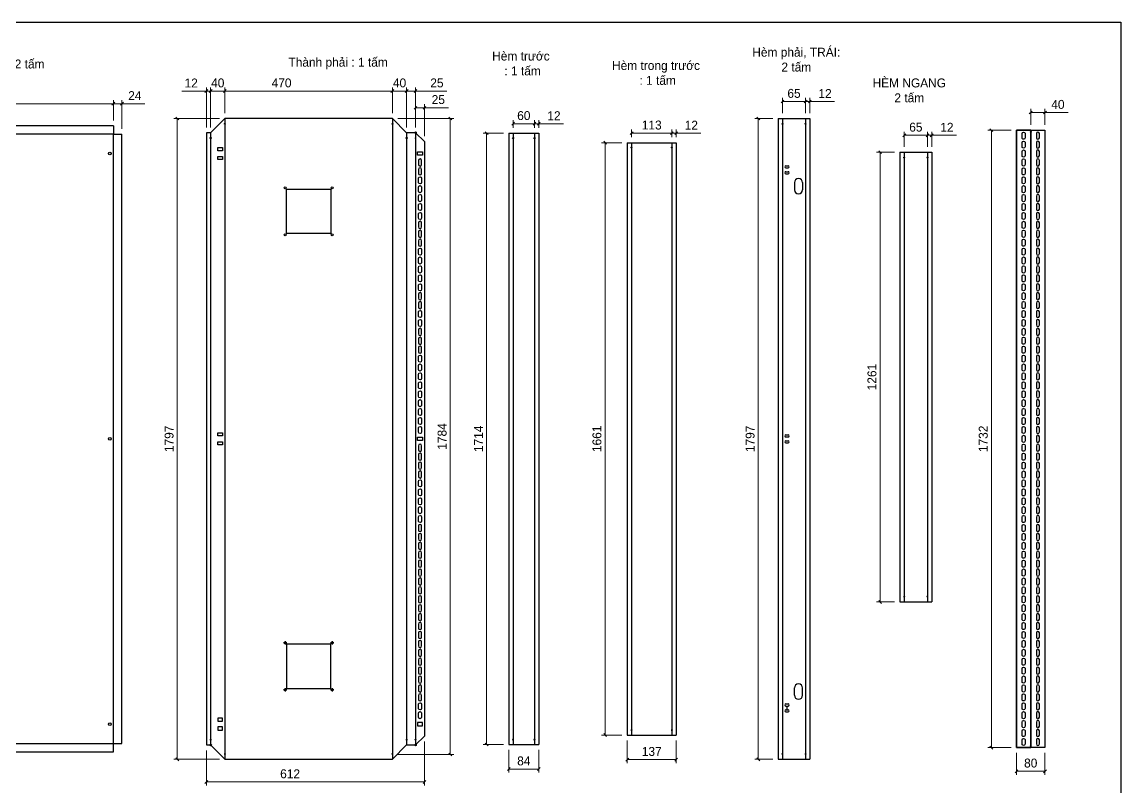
# Model space of a CAD drawing. Header units: millimetres. Extents: x 0 to 5060, y 0 to 3578.
# Drawn here: x 1976 to 5060, y 1432 to 3578 of the extents above; entities that cross this region are included whole.
import ezdxf

# ---------------------------------------------------------------- set-up
doc = ezdxf.new("R2010")
doc.units = ezdxf.units.MM
for name, color, linetype in [('CNC', 7, 'Continuous'), ('DIM', 253, 'Continuous'), ('THIET BI', 2, 'Continuous')]:
    doc.layers.add(name, color=color, linetype=linetype)
doc.styles.add('Arial', font='arial.ttf')
doc.dimstyles.new('Dim-25', dxfattribs={"dimtxt": 25, "dimasz": 8, "dimexe": 10, "dimexo": 15, "dimgap": 10, "dimtad": 1, "dimdec": 0, "dimtxsty": 'Standard', "dimblk": 'OBLIQUE', "dimcen": 10, "dimclrd": 5, "dimclre": 5, "dimclrt": 3, "dimazin": 3, "dimtfac": 1, "dimtdec": 0, "dimtmove": 0, "dimatfit": 3, "dimldrblk": 'OBLIQUE', "dimlwd": 9, "dimlwe": 9})

# ---------------------------------------------------------------- blocks, each defined once
blk = doc.blocks.new('*D10')
at = {"color": 0, "linetype": 'ByBlock', "lineweight": -2}
for p, q in [((2416.1, 3303.3), (2408.1, 3311.3)), ((2408.1, 1514.3), (2416.1, 1506.3))]:
    blk.add_line(p, q, dxfattribs=at)
at = {"layer": 'Defpoints', "color": 0, "transparency": 16777216}
for p in [(2545.7, 3307.3), (2412.1, 1510.3), (2545.7, 1510.3)]:
    blk.add_point(p, dxfattribs=at)
at = {"layer": 'DIM', "color": 5, "lineweight": 9, "transparency": 16777216}
for p, q in [((2530.7, 3307.3), (2402.1, 3307.3)), ((2412.1, 3307.3), (2412.1, 1510.3)), ((2530.7, 1510.3), (2402.1, 1510.3))]:
    blk.add_line(p, q, dxfattribs=at)
at = {"layer": 'DIM', "color": 3, "transparency": 16777216, "insert": (2389.3, 2408.8), "char_height": 25, "attachment_point": 5, "rotation": 90}
blk.add_mtext('1797', dxfattribs=at)
blk = doc.blocks.new('_Oblique')
at = {"color": 0, "linetype": 'ByBlock', "lineweight": -2}
blk.add_line((-0.5, -0.5), (0.5, 0.5), dxfattribs=at)
blk = doc.blocks.new('*D11')
at = {"color": 0, "linetype": 'ByBlock', "lineweight": -2}
for p, q in [((2549.7, 3388.1), (2541.7, 3380.1)), ((3011.7, 3380.1), (3019.7, 3388.1))]:
    blk.add_line(p, q, dxfattribs=at)
at = {"layer": 'Defpoints', "color": 0, "transparency": 16777216}
for p in [(2545.7, 3384.1), (2545.7, 3307.3), (3015.7, 3307.3)]:
    blk.add_point(p, dxfattribs=at)
at = {"layer": 'DIM', "color": 5, "lineweight": 9, "transparency": 16777216}
for p, q in [((2545.7, 3322.3), (2545.7, 3394.1)), ((3015.7, 3322.3), (3015.7, 3394.1)), ((3015.7, 3384.1), (2545.7, 3384.1))]:
    blk.add_line(p, q, dxfattribs=at)
at = {"layer": 'DIM', "color": 3, "transparency": 16777216, "insert": (2704.7, 3406.8), "char_height": 25, "attachment_point": 5}
blk.add_mtext('470', dxfattribs=at)
blk = doc.blocks.new('*D12')
at = {"color": 0, "linetype": 'ByBlock', "lineweight": -2}
for p, q in [((2509.7, 3388.1), (2501.7, 3380.1)), ((2541.7, 3380.1), (2549.7, 3388.1))]:
    blk.add_line(p, q, dxfattribs=at)
at = {"layer": 'Defpoints', "color": 0, "transparency": 16777216}
for p in [(2505.7, 3384.1), (2545.7, 3307.3), (2505.7, 3267.3)]:
    blk.add_point(p, dxfattribs=at)
at = {"layer": 'DIM', "color": 5, "lineweight": 9, "transparency": 16777216}
for p, q in [((2505.7, 3282.3), (2505.7, 3394.1)), ((2545.7, 3322.3), (2545.7, 3394.1)), ((2545.7, 3384.1), (2505.7, 3384.1))]:
    blk.add_line(p, q, dxfattribs=at)
at = {"layer": 'DIM', "color": 3, "transparency": 16777216, "insert": (2525.7, 3406.8), "char_height": 25, "attachment_point": 5}
blk.add_mtext('40', dxfattribs=at)
blk = doc.blocks.new('*D13')
at = {"color": 0, "linetype": 'ByBlock', "lineweight": -2}
for p, q in [((2489.7, 3380.1), (2497.7, 3388.1)), ((2509.7, 3388.1), (2501.7, 3380.1))]:
    blk.add_line(p, q, dxfattribs=at)
at = {"layer": 'Defpoints', "color": 0, "transparency": 16777216}
for p in [(2493.7, 3384.1), (2493.7, 3267.3), (2505.7, 3267.3)]:
    blk.add_point(p, dxfattribs=at)
at = {"layer": 'DIM', "color": 5, "lineweight": 9, "transparency": 16777216}
for p, q in [((2493.7, 3282.3), (2493.7, 3394.1)), ((2505.7, 3282.3), (2505.7, 3394.1)), ((2493.7, 3384.1), (2424.5, 3384.1)), ((2505.7, 3384.1), (2493.7, 3384.1)), ((2505.7, 3384.1), (2513.7, 3384.1))]:
    blk.add_line(p, q, dxfattribs=at)
at = {"layer": 'DIM', "color": 3, "transparency": 16777216, "insert": (2451.1, 3406.6), "char_height": 25, "attachment_point": 5}
blk.add_mtext('12', dxfattribs=at)
blk = doc.blocks.new('*D14')
at = {"color": 0, "linetype": 'ByBlock', "lineweight": -2}
for p, q in [((2497.7, 1450.7), (2489.7, 1442.7)), ((3101.7, 1442.7), (3109.7, 1450.7))]:
    blk.add_line(p, q, dxfattribs=at)
at = {"layer": 'Defpoints', "color": 0, "transparency": 16777216}
for p in [(3105.7, 1575.3), (2493.7, 1550.3), (2493.7, 1446.7)]:
    blk.add_point(p, dxfattribs=at)
at = {"layer": 'DIM', "color": 5, "lineweight": 9, "transparency": 16777216}
for p, q in [((3105.7, 1560.3), (3105.7, 1436.7)), ((2493.7, 1535.3), (2493.7, 1436.7)), ((3105.7, 1446.7), (2493.7, 1446.7))]:
    blk.add_line(p, q, dxfattribs=at)
at = {"layer": 'DIM', "color": 3, "transparency": 16777216, "insert": (2728.7, 1469.4), "char_height": 25, "attachment_point": 5}
blk.add_mtext('612', dxfattribs=at)
blk = doc.blocks.new('*D15')
at = {"color": 0, "linetype": 'ByBlock', "lineweight": -2}
for p, q in [((3019.7, 3388.1), (3011.7, 3380.1)), ((3051.7, 3380.1), (3059.7, 3388.1))]:
    blk.add_line(p, q, dxfattribs=at)
at = {"layer": 'Defpoints', "color": 0, "transparency": 16777216}
for p in [(3055.7, 3384.1), (3015.7, 3307.3), (3055.7, 3267.3)]:
    blk.add_point(p, dxfattribs=at)
at = {"layer": 'DIM', "color": 5, "lineweight": 9, "transparency": 16777216}
for p, q in [((3015.7, 3322.3), (3015.7, 3394.1)), ((3055.7, 3282.3), (3055.7, 3394.1)), ((3015.7, 3384.1), (3055.7, 3384.1))]:
    blk.add_line(p, q, dxfattribs=at)
at = {"layer": 'DIM', "color": 3, "transparency": 16777216, "insert": (3035.7, 3406.8), "char_height": 25, "attachment_point": 5}
blk.add_mtext('40', dxfattribs=at)
blk = doc.blocks.new('*D16')
at = {"color": 0, "linetype": 'ByBlock', "lineweight": -2}
for p, q in [((3059.7, 3388.1), (3051.7, 3380.1)), ((3076.7, 3380.1), (3084.7, 3388.1))]:
    blk.add_line(p, q, dxfattribs=at)
at = {"layer": 'Defpoints', "color": 0, "transparency": 16777216}
for p in [(3080.7, 3384.1), (3055.7, 3267.3), (3080.7, 3267.3)]:
    blk.add_point(p, dxfattribs=at)
at = {"layer": 'DIM', "color": 5, "lineweight": 9, "transparency": 16777216}
for p, q in [((3055.7, 3282.3), (3055.7, 3394.1)), ((3080.7, 3282.3), (3080.7, 3394.1)), ((3055.7, 3384.1), (3080.7, 3384.1)), ((3080.7, 3384.1), (3168.8, 3384.1))]:
    blk.add_line(p, q, dxfattribs=at)
at = {"layer": 'DIM', "color": 3, "transparency": 16777216, "insert": (3140.6, 3406.8), "char_height": 25, "attachment_point": 5}
blk.add_mtext('25', dxfattribs=at)
blk = doc.blocks.new('*D17')
at = {"color": 0, "linetype": 'ByBlock', "lineweight": -2}
for p, q in [((3084.7, 3341.2), (3076.7, 3333.2)), ((3101.7, 3333.2), (3109.7, 3341.2))]:
    blk.add_line(p, q, dxfattribs=at)
at = {"layer": 'Defpoints', "color": 0, "transparency": 16777216}
for p in [(3105.7, 3337.2), (3080.7, 3267.3), (3105.7, 3242.3)]:
    blk.add_point(p, dxfattribs=at)
at = {"layer": 'DIM', "color": 5, "lineweight": 9, "transparency": 16777216}
for p, q in [((3080.7, 3282.3), (3080.7, 3347.2)), ((3080.7, 3337.2), (3105.7, 3337.2)), ((3105.7, 3257.3), (3105.7, 3347.2)), ((3105.7, 3337.2), (3172.7, 3337.2))]:
    blk.add_line(p, q, dxfattribs=at)
at = {"layer": 'DIM', "color": 3, "transparency": 16777216, "insert": (3144.5, 3360), "char_height": 25, "attachment_point": 5}
blk.add_mtext('25', dxfattribs=at)
blk = doc.blocks.new('f3daunguoc')
at = {"layer": 'CNC', "color": 2, "lineweight": -3}
blk.add_circle((0, 0), 1.5, dxfattribs=at)
blk = doc.blocks.new('f2dauxuoi')
at = {"layer": 'CNC', "color": 2, "lineweight": -3}
blk.add_circle((0, 0), 1, dxfattribs=at)
blk = doc.blocks.new('ovan8.5x20')
at = {"layer": 'CNC', "color": 2, "lineweight": -3}
for p, q in [((5.7, 4.2), (-5.8, 4.2)), ((-5.8, -4.2), (5.7, -4.2))]:
    blk.add_line(p, q, dxfattribs=at)
for centre, start, end in [((-5.8, 0), 90, 270), ((5.7, 0), 270, 90)]:
    blk.add_arc(centre, 4.25, start, end, dxfattribs=at)
blk = doc.blocks.new('*D18')
at = {"color": 0, "linetype": 'ByBlock', "lineweight": -2}
for p, q in [((3182.1, 3303.3), (3174.1, 3311.3)), ((3174.1, 1527.5), (3182.1, 1519.5))]:
    blk.add_line(p, q, dxfattribs=at)
at = {"layer": 'Defpoints', "color": 0, "transparency": 16777216}
for p in [(3015.7, 3307.3), (3015.7, 1523.5), (3178.1, 1523.5)]:
    blk.add_point(p, dxfattribs=at)
at = {"layer": 'DIM', "color": 5, "lineweight": 9, "transparency": 16777216}
for p, q in [((3030.7, 3307.3), (3188.1, 3307.3)), ((3178.1, 3307.3), (3178.1, 1523.5)), ((3030.7, 1523.5), (3188.1, 1523.5))]:
    blk.add_line(p, q, dxfattribs=at)
at = {"layer": 'DIM', "color": 3, "transparency": 16777216, "insert": (3155.3, 2415.4), "char_height": 25, "attachment_point": 5, "rotation": 90}
blk.add_mtext('1784', dxfattribs=at)
blk = doc.blocks.new('*D21')
at = {"color": 0, "linetype": 'ByBlock', "lineweight": -2}
for p, q in [((2236.9, 3352.6), (2228.9, 3344.6)), ((2252.9, 3344.6), (2260.9, 3352.6))]:
    blk.add_line(p, q, dxfattribs=at)
at = {"layer": 'Defpoints', "color": 0, "transparency": 16777216}
for p in [(2256.9, 3348.6), (2232.9, 3286.8), (2256.9, 3262.8)]:
    blk.add_point(p, dxfattribs=at)
at = {"layer": 'DIM', "color": 5, "lineweight": 9, "transparency": 16777216}
for p, q in [((2232.9, 3301.8), (2232.9, 3358.6)), ((2232.9, 3348.6), (2256.9, 3348.6)), ((2256.9, 3277.8), (2256.9, 3358.6)), ((2256.9, 3348.6), (2321.1, 3348.6))]:
    blk.add_line(p, q, dxfattribs=at)
at = {"layer": 'DIM', "color": 3, "transparency": 16777216, "insert": (2293, 3371.2), "char_height": 25, "attachment_point": 5}
blk.add_mtext('24', dxfattribs=at)
blk = doc.blocks.new('*D22')
at = {"color": 0, "linetype": 'ByBlock', "lineweight": -2}
for p, q in [((1635.9, 3352.6), (1627.9, 3344.6)), ((2228.9, 3344.6), (2236.9, 3352.6))]:
    blk.add_line(p, q, dxfattribs=at)
at = {"layer": 'Defpoints', "color": 0, "transparency": 16777216}
for p in [(1631.9, 3348.6), (1631.9, 3286.8), (2232.9, 3286.8)]:
    blk.add_point(p, dxfattribs=at)
at = {"layer": 'DIM', "color": 5, "lineweight": 9, "transparency": 16777216}
for p, q in [((1631.9, 3301.8), (1631.9, 3358.6)), ((2232.9, 3348.6), (1631.9, 3348.6)), ((2232.9, 3301.8), (2232.9, 3358.6))]:
    blk.add_line(p, q, dxfattribs=at)
at = {"layer": 'DIM', "color": 3, "transparency": 16777216, "insert": (1932.4, 3371.4), "char_height": 25, "attachment_point": 5}
blk.add_mtext('601', dxfattribs=at)
blk = doc.blocks.new('*D24')
at = {"color": 0, "linetype": 'ByBlock', "lineweight": -2}
for p, q in [((3410.4, 3288.4), (3418.4, 3296.4)), ((3430.4, 3296.4), (3422.4, 3288.4))]:
    blk.add_line(p, q, dxfattribs=at)
at = {"layer": 'Defpoints', "color": 0, "transparency": 16777216}
for p in [(3426.4, 3292.4), (3414.4, 3265.8), (3426.4, 3265.8)]:
    blk.add_point(p, dxfattribs=at)
at = {"layer": 'DIM', "color": 5, "lineweight": 9, "transparency": 16777216}
for p, q in [((3414.4, 3280.8), (3414.4, 3302.4)), ((3426.4, 3280.8), (3426.4, 3302.4)), ((3414.4, 3292.4), (3406.4, 3292.4)), ((3414.4, 3292.4), (3426.4, 3292.4)), ((3426.4, 3292.4), (3495.6, 3292.4))]:
    blk.add_line(p, q, dxfattribs=at)
at = {"layer": 'DIM', "color": 3, "transparency": 16777216, "insert": (3469, 3314.9), "char_height": 25, "attachment_point": 5}
blk.add_mtext('12', dxfattribs=at)
blk = doc.blocks.new('*D25')
at = {"color": 5, "lineweight": 9, "ltscale": 3, "transparency": 16777216}
for p, q in [((3354.4, 3280.8), (3354.4, 3302.4)), ((3414.4, 3280.8), (3414.4, 3302.4)), ((3414.4, 3292.4), (3354.4, 3292.4))]:
    blk.add_line(p, q, dxfattribs=at)
at = {"color": 0, "linetype": 'ByBlock', "lineweight": -2}
for p, q in [((3358.4, 3296.4), (3350.4, 3288.4)), ((3410.4, 3288.4), (3418.4, 3296.4))]:
    blk.add_line(p, q, dxfattribs=at)
at = {"layer": 'Defpoints', "color": 0, "ltscale": 3, "transparency": 16777216}
for p in [(3354.4, 3292.4), (3354.4, 3265.8), (3414.4, 3265.8)]:
    blk.add_point(p, dxfattribs=at)
at = {"color": 3, "ltscale": 3, "transparency": 16777216, "insert": (3384.4, 3315.1), "char_height": 25, "attachment_point": 5}
blk.add_mtext('60', dxfattribs=at)
blk = doc.blocks.new('*D26')
at = {"color": 0, "linetype": 'ByBlock', "lineweight": -2}
for p, q in [((3284.1, 3261.8), (3276.1, 3269.8)), ((3276.1, 1555.8), (3284.1, 1547.8))]:
    blk.add_line(p, q, dxfattribs=at)
at = {"color": 5, "lineweight": 9, "ltscale": 3, "transparency": 16777216}
for p, q in [((3327.4, 3265.8), (3270.1, 3265.8)), ((3280.1, 3265.8), (3280.1, 1551.8)), ((3327.4, 1551.8), (3270.1, 1551.8))]:
    blk.add_line(p, q, dxfattribs=at)
at = {"layer": 'Defpoints', "color": 0, "ltscale": 3, "transparency": 16777216}
for p in [(3342.4, 3265.8), (3280.1, 1551.8), (3342.4, 1551.8)]:
    blk.add_point(p, dxfattribs=at)
at = {"color": 3, "ltscale": 3, "transparency": 16777216, "insert": (3257.5, 2408.8), "char_height": 25, "attachment_point": 5, "rotation": 90}
blk.add_mtext('1714', dxfattribs=at)
blk = doc.blocks.new('*D27')
at = {"color": 5, "lineweight": 9, "ltscale": 3, "transparency": 16777216}
for p, q in [((3342.4, 1536.8), (3342.4, 1472.8)), ((3426.4, 1536.8), (3426.4, 1472.8)), ((3342.4, 1482.8), (3426.4, 1482.8))]:
    blk.add_line(p, q, dxfattribs=at)
at = {"color": 0, "linetype": 'ByBlock', "lineweight": -2}
for p, q in [((3346.4, 1486.8), (3338.4, 1478.8)), ((3422.4, 1478.8), (3430.4, 1486.8))]:
    blk.add_line(p, q, dxfattribs=at)
at = {"layer": 'Defpoints', "color": 0, "ltscale": 3, "transparency": 16777216}
for p in [(3342.4, 1551.8), (3426.4, 1551.8), (3426.4, 1482.8)]:
    blk.add_point(p, dxfattribs=at)
at = {"color": 3, "ltscale": 3, "transparency": 16777216, "insert": (3384.4, 1505.5), "char_height": 25, "attachment_point": 5}
blk.add_mtext('84', dxfattribs=at)
blk = doc.blocks.new('*D28')
at = {"color": 0, "linetype": 'ByBlock', "lineweight": -2}
for p, q in [((3795.8, 3261.9), (3803.8, 3269.9)), ((3815.8, 3269.9), (3807.8, 3261.9))]:
    blk.add_line(p, q, dxfattribs=at)
at = {"layer": 'Defpoints', "color": 0, "transparency": 16777216}
for p in [(3799.8, 3239.3), (3811.8, 3265.9), (3811.8, 3239.3)]:
    blk.add_point(p, dxfattribs=at)
at = {"layer": 'DIM', "color": 5, "lineweight": 9, "transparency": 16777216}
for p, q in [((3799.8, 3254.3), (3799.8, 3275.9)), ((3811.8, 3254.3), (3811.8, 3275.9)), ((3799.8, 3265.9), (3791.8, 3265.9)), ((3799.8, 3265.9), (3811.8, 3265.9)), ((3811.8, 3265.9), (3881, 3265.9))]:
    blk.add_line(p, q, dxfattribs=at)
at = {"layer": 'DIM', "color": 3, "transparency": 16777216, "insert": (3854.4, 3288.4), "char_height": 25, "attachment_point": 5}
blk.add_mtext('12', dxfattribs=at)
blk = doc.blocks.new('*D29')
at = {"color": 0, "linetype": 'ByBlock', "lineweight": -2}
for p, q in [((3690.8, 3269.9), (3682.8, 3261.9)), ((3795.8, 3261.9), (3803.8, 3269.9))]:
    blk.add_line(p, q, dxfattribs=at)
at = {"color": 5, "lineweight": 9, "ltscale": 3, "transparency": 16777216}
for p, q in [((3686.8, 3254.3), (3686.8, 3275.9)), ((3799.8, 3254.3), (3799.8, 3275.9)), ((3799.8, 3265.9), (3686.8, 3265.9))]:
    blk.add_line(p, q, dxfattribs=at)
at = {"layer": 'Defpoints', "color": 0, "ltscale": 3, "transparency": 16777216}
for p in [(3686.8, 3265.9), (3686.8, 3239.3), (3799.8, 3239.3)]:
    blk.add_point(p, dxfattribs=at)
at = {"color": 3, "ltscale": 3, "transparency": 16777216, "insert": (3743.3, 3288.6), "char_height": 25, "attachment_point": 5}
blk.add_mtext('113', dxfattribs=at)
blk = doc.blocks.new('*D30')
at = {"color": 5, "lineweight": 9, "ltscale": 3, "transparency": 16777216}
for p, q in [((3659.8, 3239.3), (3602.5, 3239.3)), ((3612.5, 3239.3), (3612.5, 1578.3)), ((3659.8, 1578.3), (3602.5, 1578.3))]:
    blk.add_line(p, q, dxfattribs=at)
at = {"color": 0, "linetype": 'ByBlock', "lineweight": -2}
for p, q in [((3616.5, 3235.3), (3608.5, 3243.3)), ((3608.5, 1582.3), (3616.5, 1574.3))]:
    blk.add_line(p, q, dxfattribs=at)
at = {"layer": 'Defpoints', "color": 0, "ltscale": 3, "transparency": 16777216}
for p in [(3674.8, 3239.3), (3612.5, 1578.3), (3674.8, 1578.3)]:
    blk.add_point(p, dxfattribs=at)
at = {"color": 3, "ltscale": 3, "transparency": 16777216, "insert": (3589.7, 2408.8), "char_height": 25, "attachment_point": 5, "rotation": 90}
blk.add_mtext('1661', dxfattribs=at)
blk = doc.blocks.new('*D31')
at = {"color": 5, "lineweight": 9, "ltscale": 3, "transparency": 16777216}
for p, q in [((3674.8, 1563.3), (3674.8, 1499.3)), ((3811.8, 1563.3), (3811.8, 1499.3)), ((3674.8, 1509.3), (3811.8, 1509.3))]:
    blk.add_line(p, q, dxfattribs=at)
at = {"color": 0, "linetype": 'ByBlock', "lineweight": -2}
for p, q in [((3678.8, 1513.3), (3670.8, 1505.3)), ((3807.8, 1505.3), (3815.8, 1513.3))]:
    blk.add_line(p, q, dxfattribs=at)
at = {"layer": 'Defpoints', "color": 0, "ltscale": 3, "transparency": 16777216}
for p in [(3674.8, 1578.3), (3811.8, 1578.3), (3811.8, 1509.3)]:
    blk.add_point(p, dxfattribs=at)
at = {"color": 3, "ltscale": 3, "transparency": 16777216, "insert": (3743.3, 1532.1), "char_height": 25, "attachment_point": 5}
blk.add_mtext('137', dxfattribs=at)
blk = doc.blocks.new('*D32')
at = {"color": 0, "linetype": 'ByBlock', "lineweight": -2}
for p, q in [((4171, 3350.6), (4179, 3358.6)), ((4191, 3358.6), (4183, 3350.6))]:
    blk.add_line(p, q, dxfattribs=at)
at = {"layer": 'Defpoints', "color": 0, "transparency": 16777216}
for p in [(4187, 3354.6), (4175, 3307.3), (4187, 3307.3)]:
    blk.add_point(p, dxfattribs=at)
at = {"layer": 'DIM', "color": 5, "lineweight": 9, "transparency": 16777216}
for p, q in [((4175, 3322.3), (4175, 3364.6)), ((4187, 3322.3), (4187, 3364.6)), ((4175, 3354.6), (4167, 3354.6)), ((4175, 3354.6), (4187, 3354.6)), ((4187, 3354.6), (4256.2, 3354.6))]:
    blk.add_line(p, q, dxfattribs=at)
at = {"layer": 'DIM', "color": 3, "transparency": 16777216, "insert": (4229.6, 3377.2), "char_height": 25, "attachment_point": 5}
blk.add_mtext('12', dxfattribs=at)
blk = doc.blocks.new('*D33')
at = {"color": 0, "linetype": 'ByBlock', "lineweight": -2}
for p, q in [((4114, 3358.6), (4106, 3350.6)), ((4171, 3350.6), (4179, 3358.6))]:
    blk.add_line(p, q, dxfattribs=at)
at = {"layer": 'Defpoints', "color": 0, "transparency": 16777216}
for p in [(4110, 3354.6), (4110, 3307.3), (4175, 3307.3)]:
    blk.add_point(p, dxfattribs=at)
at = {"layer": 'DIM', "color": 5, "lineweight": 9, "transparency": 16777216}
for p, q in [((4110, 3322.3), (4110, 3364.6)), ((4175, 3322.3), (4175, 3364.6)), ((4175, 3354.6), (4110, 3354.6))]:
    blk.add_line(p, q, dxfattribs=at)
at = {"layer": 'DIM', "color": 3, "transparency": 16777216, "insert": (4142.5, 3377.4), "char_height": 25, "attachment_point": 5}
blk.add_mtext('65', dxfattribs=at)
blk = doc.blocks.new('*D34')
at = {"color": 0, "linetype": 'ByBlock', "lineweight": -2}
for p, q in [((4046.3, 3303.3), (4038.3, 3311.3)), ((4038.3, 1514.3), (4046.3, 1506.3))]:
    blk.add_line(p, q, dxfattribs=at)
at = {"layer": 'Defpoints', "color": 0, "transparency": 16777216}
for p in [(4098, 3307.3), (4042.3, 1510.3), (4098, 1510.3)]:
    blk.add_point(p, dxfattribs=at)
at = {"layer": 'DIM', "color": 5, "lineweight": 9, "transparency": 16777216}
for p, q in [((4083, 3307.3), (4032.3, 3307.3)), ((4042.3, 3307.3), (4042.3, 1510.3)), ((4083, 1510.3), (4032.3, 1510.3))]:
    blk.add_line(p, q, dxfattribs=at)
at = {"layer": 'DIM', "color": 3, "transparency": 16777216, "insert": (4019.5, 2408.8), "char_height": 25, "attachment_point": 5, "rotation": 90}
blk.add_mtext('1797', dxfattribs=at)
blk = doc.blocks.new('ovan6x9')
at = {"color": 2}
for p, q in [((2, 6), (8, 6)), ((2, 0), (8, 0))]:
    blk.add_line(p, q, dxfattribs=at)
for centre, start, end in [((2, 3), 90, 270), ((8, 3), 270, 90)]:
    blk.add_arc(centre, 3, start, end, dxfattribs=at)
blk = doc.blocks.new('KHUNG CHUẨN')
at = {"color": 7}
blk.add_lwpolyline([(16919.2, -26555.2), (19889.2, -26555.2), (19889.2, -28655.2), (16919.2, -28655.2)], close=True, dxfattribs=at)
at = {"color": 3, "style": 'Arial'}
for tag, p in [('#01', (17055.6, -28580.1)), ('#02', (17431.4, -28580.1)), ('#03', (18030.6, -28580.1)), ('#08', (18751.7, -28580.1)), ('#10', (19064.8, -28580.1)), ('#04', (17024.8, -28634.6)), ('#05', (17308.5, -28633)), ('#06', (17632.7, -28633.7)), ('#07', (18002, -28634.7)), ('#09', (18753.8, -28632.6)), ('#11', (19060.3, -28625.7)), ('#12', (19806.5, -28628.9))]:
    blk.add_attdef(tag, p, '', height=20, dxfattribs=at)
blk = doc.blocks.new('*D35')
at = {"color": 0, "linetype": 'ByBlock', "lineweight": -2}
for p, q in [((4512.8, 3255.9), (4520.8, 3263.9)), ((4532.8, 3263.9), (4524.8, 3255.9))]:
    blk.add_line(p, q, dxfattribs=at)
at = {"layer": 'Defpoints', "color": 0, "transparency": 16777216}
for p in [(4528.8, 3259.9), (4516.8, 3212.5), (4528.8, 3212.5)]:
    blk.add_point(p, dxfattribs=at)
at = {"layer": 'DIM', "color": 5, "lineweight": 9, "transparency": 16777216}
for p, q in [((4516.8, 3227.5), (4516.8, 3269.9)), ((4528.8, 3227.5), (4528.8, 3269.9)), ((4516.8, 3259.9), (4508.8, 3259.9)), ((4516.8, 3259.9), (4528.8, 3259.9)), ((4528.8, 3259.9), (4598, 3259.9))]:
    blk.add_line(p, q, dxfattribs=at)
at = {"layer": 'DIM', "color": 3, "transparency": 16777216, "insert": (4571.4, 3282.4), "char_height": 25, "attachment_point": 5}
blk.add_mtext('12', dxfattribs=at)
blk = doc.blocks.new('*D36')
at = {"color": 0, "linetype": 'ByBlock', "lineweight": -2}
for p, q in [((4455.8, 3263.9), (4447.8, 3255.9)), ((4512.8, 3255.9), (4520.8, 3263.9))]:
    blk.add_line(p, q, dxfattribs=at)
at = {"layer": 'Defpoints', "color": 0, "transparency": 16777216}
for p in [(4451.8, 3259.9), (4451.8, 3212.5), (4516.8, 3212.5)]:
    blk.add_point(p, dxfattribs=at)
at = {"layer": 'DIM', "color": 5, "lineweight": 9, "transparency": 16777216}
for p, q in [((4451.8, 3227.5), (4451.8, 3269.9)), ((4516.8, 3227.5), (4516.8, 3269.9)), ((4516.8, 3259.9), (4451.8, 3259.9))]:
    blk.add_line(p, q, dxfattribs=at)
at = {"layer": 'DIM', "color": 3, "transparency": 16777216, "insert": (4484.3, 3282.7), "char_height": 25, "attachment_point": 5}
blk.add_mtext('65', dxfattribs=at)
blk = doc.blocks.new('*D37')
at = {"color": 0, "linetype": 'ByBlock', "lineweight": -2}
for p, q in [((4388.1, 3208.5), (4380.1, 3216.5)), ((4380.1, 1955.5), (4388.1, 1947.5))]:
    blk.add_line(p, q, dxfattribs=at)
at = {"layer": 'Defpoints', "color": 0, "transparency": 16777216}
for p in [(4439.8, 3212.5), (4384.1, 1951.5), (4439.8, 1951.5)]:
    blk.add_point(p, dxfattribs=at)
at = {"layer": 'DIM', "color": 5, "lineweight": 9, "transparency": 16777216}
for p, q in [((4424.8, 3212.5), (4374.1, 3212.5)), ((4384.1, 3212.5), (4384.1, 1951.5)), ((4424.8, 1951.5), (4374.1, 1951.5))]:
    blk.add_line(p, q, dxfattribs=at)
at = {"layer": 'DIM', "color": 3, "transparency": 16777216, "insert": (4361.3, 2582), "char_height": 25, "attachment_point": 5, "rotation": 90}
blk.add_mtext('1261', dxfattribs=at)
blk = doc.blocks.new('*D45')
at = {"color": 5, "lineweight": 9, "ltscale": 3, "transparency": 16777216}
for p, q in [((4806.6, 3289.5), (4806.6, 3333.8)), ((4846.6, 3289.5), (4846.6, 3333.8)), ((4806.6, 3323.8), (4846.6, 3323.8)), ((4846.6, 3323.8), (4911.3, 3323.8))]:
    blk.add_line(p, q, dxfattribs=at)
at = {"color": 0, "linetype": 'ByBlock', "lineweight": -2}
for p, q in [((4810.6, 3327.8), (4802.6, 3319.8)), ((4842.6, 3319.8), (4850.6, 3327.8))]:
    blk.add_line(p, q, dxfattribs=at)
at = {"layer": 'Defpoints', "color": 0, "ltscale": 3, "transparency": 16777216}
for p in [(4846.6, 3323.8), (4806.6, 3274.5), (4846.6, 3274.5)]:
    blk.add_point(p, dxfattribs=at)
at = {"color": 3, "ltscale": 3, "transparency": 16777216, "insert": (4882.9, 3346.5), "char_height": 25, "attachment_point": 5}
blk.add_mtext('40', dxfattribs=at)
blk = doc.blocks.new('*D46')
at = {"color": 5, "lineweight": 9, "ltscale": 3, "transparency": 16777216}
for p, q in [((4751.6, 3274.5), (4686.3, 3274.5)), ((4696.3, 3274.5), (4696.3, 1543)), ((4751.6, 1543), (4686.3, 1543))]:
    blk.add_line(p, q, dxfattribs=at)
at = {"color": 0, "linetype": 'ByBlock', "lineweight": -2}
for p, q in [((4700.3, 3270.5), (4692.3, 3278.5)), ((4692.3, 1547), (4700.3, 1539))]:
    blk.add_line(p, q, dxfattribs=at)
at = {"layer": 'Defpoints', "color": 0, "ltscale": 3, "transparency": 16777216}
for p in [(4766.6, 3274.5), (4696.3, 1543), (4766.6, 1543)]:
    blk.add_point(p, dxfattribs=at)
at = {"color": 3, "ltscale": 3, "transparency": 16777216, "insert": (4673.6, 2408.8), "char_height": 25, "attachment_point": 5, "rotation": 90}
blk.add_mtext('1732', dxfattribs=at)
blk = doc.blocks.new('*D47')
at = {"color": 5, "lineweight": 9, "ltscale": 3, "transparency": 16777216}
for p, q in [((4766.6, 1528), (4766.6, 1466.7)), ((4846.6, 1528), (4846.6, 1466.7)), ((4766.6, 1476.7), (4846.6, 1476.7))]:
    blk.add_line(p, q, dxfattribs=at)
at = {"color": 0, "linetype": 'ByBlock', "lineweight": -2}
for p, q in [((4770.6, 1480.7), (4762.6, 1472.7)), ((4842.6, 1472.7), (4850.6, 1480.7))]:
    blk.add_line(p, q, dxfattribs=at)
at = {"layer": 'Defpoints', "color": 0, "ltscale": 3, "transparency": 16777216}
for p in [(4766.6, 1543), (4846.6, 1543), (4846.6, 1476.7)]:
    blk.add_point(p, dxfattribs=at)
at = {"color": 3, "ltscale": 3, "transparency": 16777216, "insert": (4806.6, 1499.5), "char_height": 25, "attachment_point": 5}
blk.add_mtext('80', dxfattribs=at)

msp = doc.modelspace()

# ---------------------------------------------------------------- linework, layer by layer
at = {"color": 7}
for p, q in [((2545.7, 3307.3), (2505.7, 3267.3)), ((2545.7, 3307.3), (2545.7, 1510.3)), ((3015.7, 3307.3), (3015.7, 1510.3)), ((3055.7, 3267.3), (3015.7, 3307.3)), ((4098, 3307.3), (4098, 1510.3)), ((4098, 3307.3), (4187, 3307.3)), ((4110, 3307.3), (4110, 1510.3)), ((4175, 3307.3), (4175, 1510.3)), ((4187, 3307.3), (4187, 1510.3)), ((2505.7, 3267.3), (2505.7, 1550.3)), ((3055.7, 3267.3), (3055.7, 1550.3)), ((3080.7, 3267.3), (3080.7, 1550.3)), ((3080.7, 3267.3), (3105.7, 3242.3)), ((3105.7, 3242.3), (3105.7, 1575.3)), ((3342.4, 3265.8), (3342.4, 1551.8)), ((3354.4, 3265.8), (3354.4, 1551.8)), ((3414.4, 3265.8), (3414.4, 1551.8)), ((3426.4, 3265.8), (3426.4, 1551.8)), ((3674.8, 3239.3), (3674.8, 1578.3)), ((3686.8, 3239.3), (3686.8, 1578.3)), ((3799.8, 3239.3), (3799.8, 1578.3)), ((3811.8, 3239.3), (3811.8, 1578.3)), ((4439.8, 3212.5), (4439.8, 1951.5)), ((4439.8, 3212.5), (4528.8, 3212.5)), ((4451.8, 3212.5), (4451.8, 1951.5)), ((4516.8, 3212.5), (4516.8, 1951.5)), ((4528.8, 3212.5), (4528.8, 1951.5)), ((3080.7, 1550.3), (3105.7, 1575.3)), ((2545.7, 1510.3), (2505.7, 1550.3)), ((3055.7, 1550.3), (3015.7, 1510.3))]:
    msp.add_line(p, q, dxfattribs=at)
at = {"color": 44, "ltscale": 3}
msp.add_line((4806.6, 3274.5), (4806.6, 1543), dxfattribs=at)
msp.add_line((4806.6, 3274.5), (4806.6, 1543), dxfattribs=at)
at = {"ltscale": 3}
for p, q in [((3342.4, 3265.8), (3426.4, 3265.8)), ((3674.8, 3239.3), (3811.8, 3239.3)), ((4122.7, 1659.5), (4122.7, 1649)), ((3674.8, 1578.3), (3811.8, 1578.3)), ((3342.4, 1551.8), (3426.4, 1551.8))]:
    msp.add_line(p, q, dxfattribs=at)
at = {"color": 2}
for p, q in [((4143.5, 3127.3), (4143.5, 3107.3)), ((4166.5, 3127.3), (4166.5, 3107.3)), ((4439.8, 1951.5), (4528.8, 1951.5)), ((4143.5, 1690.2), (4143.5, 1710.2)), ((4166.5, 1690.2), (4166.5, 1710.2)), ((4098, 1510.3), (4187, 1510.3))]:
    msp.add_line(p, q, dxfattribs=at)
at = {"color": 7}
for points in [[(3015.7, 3307.3), (2545.7, 3307.3)], [(2232.9, 3286.8), (1631.9, 3286.8)], [(2256.9, 1554.8), (2256.9, 3262.8)], [(2505.7, 3267.3), (2493.7, 3267.3), (2493.7, 1550.3), (2505.7, 1550.3)], [(3080.7, 3267.3), (3055.7, 3267.3)], [(3055.7, 1550.3), (3080.7, 1550.3)], [(1631.9, 1530.8), (2232.9, 1530.8)], [(2545.7, 1510.3), (3015.7, 1510.3)]]:
    msp.add_lwpolyline(points, dxfattribs=at)
at = {"color": 2}
for points in [[(2232.9, 3286.8), (2232.9, 3262.8), (2256.9, 3262.8)], [(2232.9, 1530.8), (2232.9, 1554.8), (2256.9, 1554.8)]]:
    msp.add_lwpolyline(points, dxfattribs=at)
at = {"color": 44, "ltscale": 3}
for points in [[(4806.6, 3274.5), (4766.6, 3274.5), (4766.6, 1543), (4806.6, 1543)], [(4806.6, 3274.5), (4846.6, 3274.5), (4846.6, 1543), (4806.6, 1543)]]:
    msp.add_lwpolyline(points, close=True, dxfattribs=at)
at = {"ltscale": 3}
msp.add_lwpolyline([(4766.6, 3274.5), (4846.6, 3274.5), (4846.6, 1543), (4766.6, 1543)], close=True, dxfattribs=at)
at = {"color": 7}
msp.add_lwpolyline([(1631.9, 1554.8), (2232.9, 1554.8), (2232.9, 3262.8), (1631.9, 3262.8)], close=True, dxfattribs=at)
at = {"color": 2}
for points in [[(2525.7, 3225.8), (2538.7, 3225.8), (2538.7, 3216.8), (2525.7, 3216.8)], [(3100.2, 3204.3), (3086.2, 3204.3), (3086.2, 3213.3), (3100.2, 3213.3)], [(2525.7, 3200.8), (2538.7, 3200.8), (2538.7, 3191.8), (2525.7, 3191.8)], [(2525.7, 2425.8), (2538.7, 2425.8), (2538.7, 2416.8), (2525.7, 2416.8)], [(3100.2, 2404.3), (3086.2, 2404.3), (3086.2, 2413.3), (3100.2, 2413.3)], [(2525.7, 2400.8), (2538.7, 2400.8), (2538.7, 2391.8), (2525.7, 2391.8)], [(2525.7, 1616.8), (2538.7, 1616.8), (2538.7, 1625.8), (2525.7, 1625.8)], [(3100.2, 1613.3), (3086.2, 1613.3), (3086.2, 1604.3), (3100.2, 1604.3)], [(2525.7, 1591.8), (2538.7, 1591.8), (2538.7, 1600.8), (2525.7, 1600.8)]]:
    msp.add_lwpolyline(points, close=True, dxfattribs=at)
at = {"color": 2, "linetype": 'Continuous', "ltscale": 0.5}
for points in [[(2842.7, 2984.8), (2718.7, 2984.8), (2718.7, 3108.8), (2842.7, 3108.8)], [(2842.7, 1832.9), (2718.7, 1832.9), (2718.7, 1708.9), (2842.7, 1708.9)]]:
    msp.add_lwpolyline(points, close=True, dxfattribs=at)
at = {"color": 2}
for centre, radius in [((3080.7, 3267.3), 2), ((2222.9, 3208.8), 4), ((2222.9, 2408.8), 4), ((2222.9, 1608.8), 4), ((2505.7, 1550.3), 2), ((3080.7, 1550.3), 2)]:
    msp.add_circle(centre, radius, dxfattribs=at)
for centre, start, end in [((4155, 3127.3), 0, 180), ((4155, 3107.3), 180, 0), ((4155, 1710.2), 0, 180), ((4155, 1690.2), 180, 0)]:
    msp.add_arc(centre, 11.5, start, end, dxfattribs=at)
at = {"layer": 'THIET BI', "color": 2, "linetype": 'Continuous', "ltscale": 0.5}
for p, q in [((2719.2, 1836.9), (2710.2, 1836.9)), ((2714.7, 1841.4), (2714.7, 1832.4)), ((2851.2, 1836.9), (2842.2, 1836.9)), ((2846.7, 1841.4), (2846.7, 1832.4)), ((2719.2, 1704.9), (2710.2, 1704.9)), ((2714.7, 1709.4), (2714.7, 1700.4)), ((2851.2, 1704.9), (2842.2, 1704.9)), ((2846.7, 1709.4), (2846.7, 1700.4))]:
    msp.add_line(p, q, dxfattribs=at)
for centre in [(2714.7, 3112.8), (2846.7, 3112.8), (2714.7, 2980.8), (2846.7, 2980.8), (2714.7, 1836.9), (2846.7, 1836.9), (2714.7, 1704.9), (2846.7, 1704.9)]:
    msp.add_circle(centre, 2.5, dxfattribs=at)

# ---------------------------------------------------------------- block references
at = {"color": 3, "xscale": 1.703680000005988, "yscale": 1.703680000005988, "zscale": 1.703680000005988}
msp.add_blockref('KHUNG CHUẨN', (-28825, 48819.2), dxfattribs=at)
at = {"lineweight": -3, "rotation": 180}
for name, p in [('f3daunguoc', (2545.7, 3292.3)), ('f3daunguoc', (3015.7, 3292.3)), ('f3daunguoc', (4110, 3292.3)), ('f3daunguoc', (4175, 3292.3)), ('f3daunguoc', (4806.6, 3269.5)), ('f3daunguoc', (2505.7, 3252.3)), ('f3daunguoc', (3055.7, 3252.3)), ('f3daunguoc', (3354.4, 3252.3)), ('f3daunguoc', (3414.4, 3252.3)), ('f3daunguoc', (3686.8, 3225.8)), ('f3daunguoc', (3799.8, 3225.8)), ('f3daunguoc', (4451.8, 3197.5)), ('f3daunguoc', (4516.8, 3197.5)), ('f2dauxuoi', (3080.7, 1565.3))]:
    msp.add_blockref(name, p, dxfattribs=at)
at = {"lineweight": -3, "xscale": -1}
for name, p in [('f2dauxuoi', (3080.7, 3252.3)), ('f3daunguoc', (4451.8, 1966.5)), ('f3daunguoc', (4516.8, 1966.5)), ('f3daunguoc', (3686.8, 1591.8)), ('f3daunguoc', (3799.8, 1591.8)), ('f3daunguoc', (2505.7, 1565.3)), ('f3daunguoc', (3055.7, 1565.3)), ('f3daunguoc', (3354.4, 1565.3)), ('f3daunguoc', (3414.4, 1565.3)), ('f3daunguoc', (4806.6, 1548)), ('f3daunguoc', (2545.7, 1525.3)), ('f3daunguoc', (3015.7, 1525.3)), ('f3daunguoc', (4110, 1525.3)), ('f3daunguoc', (4175, 1525.3))]:
    msp.add_blockref(name, p, dxfattribs=at)
at = {"color": 7}
for p in [(4117.7, 3168.5), (4117.7, 3152), (4117.7, 2414), (4117.7, 2397.5), (4117.7, 1659.5), (4117.7, 1643)]:
    msp.add_blockref('ovan6x9', p, dxfattribs=at)
at = {"layer": 'CNC', "lineweight": -3, "extrusion": (0, 0, -1), "zscale": -1, "rotation": 270}
for p in [(-4786.6, 3258.8), (-4786.6, 3233.8), (-4786.6, 3208.8), (-4786.6, 3183.8), (-4786.6, 3158.8), (-4786.6, 3133.8), (-4786.6, 3108.8), (-4786.6, 3083.8), (-4786.6, 3058.8), (-4786.6, 3033.8), (-4786.6, 3008.8), (-4786.6, 2983.8), (-4786.6, 2958.8), (-4786.6, 2933.8), (-4786.6, 2908.8), (-4786.6, 2883.8), (-4786.6, 2858.8), (-4786.6, 2833.8), (-4786.6, 2808.8), (-4786.6, 2783.8), (-4786.6, 2758.8), (-4786.6, 2733.8), (-4786.6, 2708.8), (-4786.6, 2683.8), (-4786.6, 2658.8), (-4786.6, 2633.8), (-4786.6, 2608.8), (-4786.6, 2583.8), (-4786.6, 2558.8), (-4786.6, 2533.8), (-4786.6, 2508.8), (-4786.6, 2483.8), (-4786.6, 2458.8), (-4786.6, 2433.8), (-4786.6, 2408.8), (-4786.6, 2383.8), (-4786.6, 2358.8), (-4786.6, 2333.8), (-4786.6, 2308.8), (-4786.6, 2283.8), (-4786.6, 2258.8), (-4786.6, 2233.8), (-4786.6, 2208.8), (-4786.6, 2183.8), (-4786.6, 2158.8), (-4786.6, 2133.8), (-4786.6, 2108.8), (-4786.6, 2083.8), (-4786.6, 2058.8), (-4786.6, 2033.8), (-4786.6, 2008.8), (-4786.6, 1983.8), (-4786.6, 1958.8), (-4786.6, 1933.8), (-4786.6, 1908.8), (-4786.6, 1883.8), (-4786.6, 1858.8), (-4786.6, 1833.8), (-4786.6, 1808.8), (-4786.6, 1783.8), (-4786.6, 1758.8), (-4786.6, 1733.8), (-4786.6, 1708.8), (-4786.6, 1683.8), (-4786.6, 1658.8), (-4786.6, 1633.8), (-4786.6, 1608.8), (-4786.6, 1583.8), (-4786.6, 1558.8)]:
    msp.add_blockref('ovan8.5x20', p, dxfattribs=at)
at = {"layer": 'CNC', "lineweight": -3, "extrusion": (0, 0, -1), "xscale": -1, "zscale": -1, "rotation": 90}
for p in [(-4826.6, 3258.8), (-4826.6, 3233.8), (-4826.6, 3208.8), (-4826.6, 3183.8), (-4826.6, 3158.8), (-4826.6, 3133.8), (-4826.6, 3108.8), (-4826.6, 3083.8), (-4826.6, 3058.8), (-4826.6, 3033.8), (-4826.6, 3008.8), (-4826.6, 2983.8), (-4826.6, 2958.8), (-4826.6, 2933.8), (-4826.6, 2908.8), (-4826.6, 2883.8), (-4826.6, 2858.8), (-4826.6, 2833.8), (-4826.6, 2808.8), (-4826.6, 2783.8), (-4826.6, 2758.8), (-4826.6, 2733.8), (-4826.6, 2708.8), (-4826.6, 2683.8), (-4826.6, 2658.8), (-4826.6, 2633.8), (-4826.6, 2608.8), (-4826.6, 2583.8), (-4826.6, 2558.8), (-4826.6, 2533.8), (-4826.6, 2508.8), (-4826.6, 2483.8), (-4826.6, 2458.8), (-4826.6, 2433.8), (-4826.6, 2408.8), (-4826.6, 2383.8), (-4826.6, 2358.8), (-4826.6, 2333.8), (-4826.6, 2308.8), (-4826.6, 2283.8), (-4826.6, 2258.8), (-4826.6, 2233.8), (-4826.6, 2208.8), (-4826.6, 2183.8), (-4826.6, 2158.8), (-4826.6, 2133.8), (-4826.6, 2108.8), (-4826.6, 2083.8), (-4826.6, 2058.8), (-4826.6, 2033.8), (-4826.6, 2008.8), (-4826.6, 1983.8), (-4826.6, 1958.8), (-4826.6, 1933.8), (-4826.6, 1908.8), (-4826.6, 1883.8), (-4826.6, 1858.8), (-4826.6, 1833.8), (-4826.6, 1808.8), (-4826.6, 1783.8), (-4826.6, 1758.8), (-4826.6, 1733.8), (-4826.6, 1708.8), (-4826.6, 1683.8), (-4826.6, 1658.8), (-4826.6, 1633.8), (-4826.6, 1608.8), (-4826.6, 1583.8), (-4826.6, 1558.8)]:
    msp.add_blockref('ovan8.5x20', p, dxfattribs=at)
at = {"layer": 'CNC', "lineweight": -3, "rotation": 90}
for p in [(3093.2, 3183.8), (3093.2, 3158.8), (3093.2, 3008.8), (3093.2, 2983.8), (3093.2, 2958.8), (3093.2, 2808.8), (3093.2, 2783.8), (3093.2, 2708.8), (3093.2, 2683.8), (3093.2, 2658.8), (3093.2, 2383.8), (3093.2, 2358.8), (3093.2, 2333.8), (3093.2, 2308.8), (3093.2, 2158.8), (3093.2, 2133.8), (3093.2, 2108.8), (3093.2, 2083.8), (3093.2, 2058.8), (3093.2, 2033.8), (3093.2, 2008.8), (3093.2, 1983.8), (3093.2, 1958.8), (3093.2, 1933.8), (3093.2, 1908.8), (3093.2, 1883.8), (3093.2, 1858.8), (3093.2, 1833.8), (3093.2, 1808.8), (3093.2, 1783.8), (3093.2, 1758.8), (3093.2, 1733.8), (3093.2, 1708.8), (3093.2, 1683.8)]:
    msp.add_blockref('ovan8.5x20', p, dxfattribs=at)
at = {"layer": 'CNC', "lineweight": -3, "xscale": -1, "rotation": 90}
for p in [(3093.2, 3133.8), (3093.2, 3108.8), (3093.2, 3083.8), (3093.2, 3058.8), (3093.2, 3033.8), (3093.2, 2933.8), (3093.2, 2908.8), (3093.2, 2883.8), (3093.2, 2858.8), (3093.2, 2833.8), (3093.2, 2758.8), (3093.2, 2733.8), (3093.2, 2633.8), (3093.2, 2608.8), (3093.2, 2583.8), (3093.2, 2558.8), (3093.2, 2533.8), (3093.2, 2508.8), (3093.2, 2483.8), (3093.2, 2458.8), (3093.2, 2433.8), (3093.2, 2283.8), (3093.2, 2258.8), (3093.2, 2233.8), (3093.2, 2208.8), (3093.2, 2183.8), (3093.2, 1658.8), (3093.2, 1633.8)]:
    msp.add_blockref('ovan8.5x20', p, dxfattribs=at)

# ---------------------------------------------------------------- texts
at = {"color": 2, "char_height": 25, "attachment_point": 5}
for s, insert, width in [('Hèm trước\\P : 1 tấm', (3376.3, 3461.2), 785), ('Hèm phải, TRÁI: \\P2 tấm', (4148.9, 3472), 785), ('Tấm lưng : 2 tấm', (1912.3, 3456.2), 668), ('Thành phải : 1 tấm', (2863.4, 3461.2), 785), ('Hèm trong trước\\P : 1 tấm', (3755.3, 3434.7), 785), ('HÈM NGANG\\P2 tấm', (4465.9, 3385.8), 785)]:
    msp.add_mtext(s, dxfattribs=dict(at, insert=insert, width=width))

# ---------------------------------------------------------------- dimensions: what is measured, and where the dimension line sits
at = {"ltscale": 3}
for base, p1, p2, picture, middle in [((4846.6, 3323.8), (4806.6, 3274.5), (4846.6, 3274.5), '*D45', (4882.9, 3346.5)), ((3354.4, 3292.4), (3414.4, 3265.8), (3354.4, 3265.8), '*D25', (3384.4, 3315.1)), ((3686.8, 3265.9), (3799.8, 3239.3), (3686.8, 3239.3), '*D29', (3743.3, 3288.6)), ((3811.8, 1509.3), (3674.8, 1578.3), (3811.8, 1578.3), '*D31', (3743.3, 1532.1)), ((3426.4, 1482.8), (3342.4, 1551.8), (3426.4, 1551.8), '*D27', (3384.4, 1505.5)), ((4846.6, 1476.7), (4766.6, 1543), (4846.6, 1543), '*D47', (4806.6, 1499.5))]:
    dim = msp.add_linear_dim(base=base, p1=p1, p2=p2, dimstyle='Dim-25', dxfattribs=at)
    dim.commit()
    dim.dimension.update_dxf_attribs({"geometry": picture, "text_midpoint": middle})
for base, p1, p2, picture, middle in [((3280.1, 1551.8), (3342.4, 3265.8), (3342.4, 1551.8), '*D26', (3257.5, 2408.8)), ((4696.3266841, 1543.0193859), (4766.5706501, 3274.5193859), (4766.5706501, 1543.0193859), '*D46', (4673.5538328, 2408.7693859)), ((3612.5, 1578.3), (3674.8, 3239.3), (3674.8, 1578.3), '*D30', (3589.7, 2408.8))]:
    dim = msp.add_linear_dim(base=base, p1=p1, p2=p2, angle=90, dimstyle='Dim-25', dxfattribs=at)
    dim.commit()
    dim.dimension.update_dxf_attribs({"geometry": picture, "text_midpoint": middle})
at = {"layer": 'DIM', "color": 7}
dim = msp.add_linear_dim(base=(2493.7, 3384.1), p1=(2505.7, 3267.3), p2=(2493.7, 3267.3), angle=180, dimstyle='Dim-25', dxfattribs=at)
dim.commit()
dim.dimension.update_dxf_attribs({"geometry": '*D13', "text_midpoint": (2451.1, 3406.6)})
for base, p1, p2, angle, picture, middle in [((2505.7, 3384.1), (2545.7, 3307.3), (2505.7, 3267.3), 180, '*D12', (2525.7, 3384.1)), ((2545.7, 3384.1), (3015.7, 3307.3), (2545.7, 3307.3), 180, '*D11', (2704.7, 3384.1)), ((3055.7, 3384.1), (3015.7, 3307.3), (3055.7, 3267.3), 180, '*D15', (3035.7, 3384.1)), ((3080.7, 3384.1), (3055.7, 3267.3), (3080.7, 3267.3), 180, '*D16', (3140.6, 3384.1)), ((3105.7, 3337.2), (3080.7, 3267.3), (3105.7, 3242.3), 180, '*D17', (3144.5, 3337.2)), ((2412.1, 1510.3), (2545.7, 3307.3), (2545.7, 1510.3), 90, '*D10', (2412.1, 2408.8)), ((2493.7, 1446.7), (3105.7, 1575.3), (2493.7, 1550.3), 180, '*D14', (2728.7, 1446.7))]:
    dim = msp.add_linear_dim(base=base, p1=p1, p2=p2, angle=angle, dimstyle='Dim-25', dxfattribs=at)
    dim.commit()
    dim.dimension.update_dxf_attribs({"geometry": picture, "text_midpoint": middle, "dimtype": 160})
at = {"layer": 'DIM', "color": 2}
for base, p1, p2, picture, middle in [((4110, 3354.6), (4175, 3307.3), (4110, 3307.3), '*D33', (4142.5, 3377.4)), ((4187, 3354.6), (4175, 3307.3), (4187, 3307.3), '*D32', (4229.6, 3377.2)), ((1631.9, 3348.6), (2232.9, 3286.8), (1631.9, 3286.8), '*D22', (1932.4, 3371.4)), ((2256.9, 3348.6), (2232.9, 3286.8), (2256.9, 3262.8), '*D21', (2293, 3371.2)), ((4451.8, 3259.9), (4516.8, 3212.5), (4451.8, 3212.5), '*D36', (4484.3, 3282.7)), ((4528.8, 3259.9), (4516.8, 3212.5), (4528.8, 3212.5), '*D35', (4571.4, 3282.4))]:
    dim = msp.add_linear_dim(base=base, p1=p1, p2=p2, dimstyle='Dim-25', dxfattribs=at)
    dim.commit()
    dim.dimension.update_dxf_attribs({"geometry": picture, "text_midpoint": middle})
at = {"layer": 'DIM', "color": 7}
for base, p1, p2, picture, middle in [((3426.4, 3292.4), (3414.4, 3265.8), (3426.4, 3265.8), '*D24', (3469, 3314.9)), ((3811.8, 3265.9), (3799.8, 3239.3), (3811.8, 3239.3), '*D28', (3854.4, 3288.4))]:
    dim = msp.add_linear_dim(base=base, p1=p1, p2=p2, dimstyle='Dim-25', dxfattribs=at)
    dim.commit()
    dim.dimension.update_dxf_attribs({"geometry": picture, "text_midpoint": middle})
at = {"layer": 'DIM', "color": 2}
for base, p1, p2, picture, middle in [((3178.1, 1523.5), (3015.7, 3307.3), (3015.7, 1523.5), '*D18', (3155.3, 2415.4)), ((4042.3, 1510.3), (4098, 3307.3), (4098, 1510.3), '*D34', (4019.5, 2408.8)), ((4384.1, 1951.5), (4439.8, 3212.5), (4439.8, 1951.5), '*D37', (4361.3, 2582))]:
    dim = msp.add_linear_dim(base=base, p1=p1, p2=p2, angle=90, dimstyle='Dim-25', dxfattribs=at)
    dim.commit()
    dim.dimension.update_dxf_attribs({"geometry": picture, "text_midpoint": middle})

doc.saveas('drawing.dxf')
